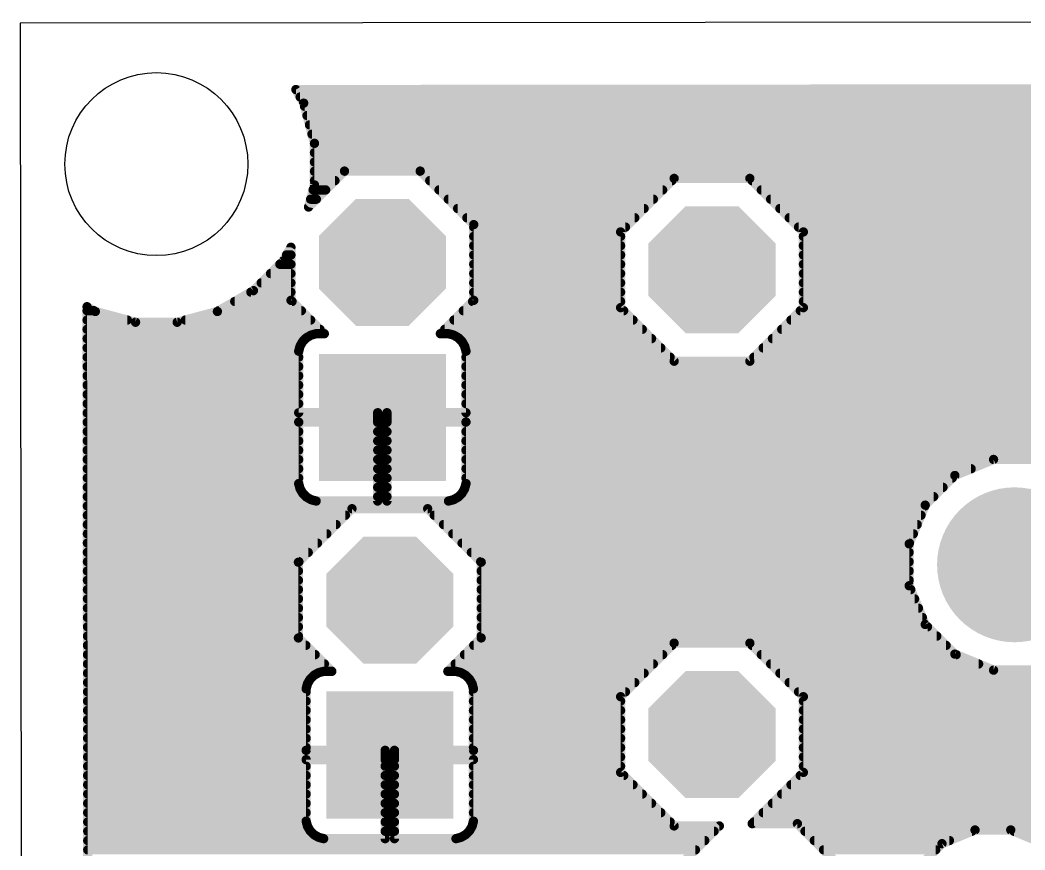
# Model space of a CAD drawing. Extents: x 1.5 to 61.1, y 27.7 to 80.1.
# Drawn here: x 1.48 to 17.95, y 66.45 to 80.05 of the extents above; entities that cross this region are included whole.
import ezdxf

# ---------------------------------------------------------------- set-up
doc = ezdxf.new("R2010")
doc.units = 0
for name, color, linetype in [('1', 12, 'CONTINUOUS'), ('17', 110, 'CONTINUOUS'), ('20', 31, 'CONTINUOUS')]:
    doc.layers.add(name, color=color, linetype=linetype)

# ---------------------------------------------------------------- blocks, each defined once
blk = doc.blocks.new('ROUNDP')
at = {"const_width": 0.5}
blk.add_lwpolyline([(0, -0.25, 1), (0, 0.25, 1), (0, -0.25)], format="xyb", dxfattribs=at)
blk = doc.blocks.new('OCTAGONP')
at = {"const_width": 0.5}
blk.add_lwpolyline([(-0.25, -0.1036), (-0.25, 0.1036), (-0.1036, 0.25), (0.1036, 0.25), (0.25, 0.1036), (0.25, -0.1036), (0.1036, -0.25), (-0.1036, -0.25), (-0.25, -0.1036), (-0.25, 0.1036)], dxfattribs=at)
blk = doc.blocks.new('SQUAREP')
blk.add_solid([(-0.5, -0.5), (0.5, -0.5), (-0.5, 0.5), (0.5, 0.5)])

msp = doc.modelspace()

# ---------------------------------------------------------------- linework, layer by layer
at = {"layer": '1', "const_width": 0.0762}
for points in [[(5.997, 78.9498, 1), (5.9971, 78.8736)], [(6.0301, 78.9307, 1), (5.9641, 78.8926)], [(6.0669, 78.8289, 1), (6.0669, 78.7527)], [(6.162, 78.6996, 1), (6.0884, 78.6799)], [(6.0922, 78.6707, 1), (6.1582, 78.7088)], [(6.139, 78.6765, 1), (6.139, 78.6003)], [(6.1798, 78.5241, 1), (6.1798, 78.4479)], [(6.2206, 78.3717, 1), (6.2206, 78.2955)], [(6.2615, 78.2193, 1), (6.2615, 78.1431)], [(6.34, 78.0305, 1), (6.2638, 78.0305)], [(6.3019, 78.0669, 1), (6.3019, 77.9907)], [(6.3019, 77.9145, 1), (6.3019, 77.8383)], [(6.2651, 78.0206, 1), (6.3387, 78.0403)], [(6.3019, 77.7621, 1), (6.3019, 77.6859)], [(6.3019, 77.6097, 1), (6.3019, 77.5335)], [(6.7943, 77.6138, 1), (6.7943, 77.5376)], [(6.8212, 77.5487, 1), (6.7673, 77.6026)], [(6.7902, 77.5335, 1), (6.7902, 77.6097)], [(8.0627, 77.6026, 1), (8.0088, 77.5487)], [(8.0398, 77.6097, 1), (8.0398, 77.5335)], [(8.0358, 77.5376, 1), (8.0358, 77.6138)], [(6.3019, 77.4573, 1), (6.3019, 77.3811)], [(6.6378, 77.3811, 1), (6.6378, 77.4573)], [(8.1922, 77.4573, 1), (8.1922, 77.3811)], [(12.1992, 77.4934, 1), (12.1992, 77.4172)], [(12.1631, 77.3811, 1), (12.1631, 77.4573)], [(12.2261, 77.4283, 1), (12.1722, 77.4822)], [(13.4676, 77.4822, 1), (13.4137, 77.4283)], [(13.4767, 77.4573, 1), (13.4767, 77.3811)], [(13.4406, 77.4172, 1), (13.4406, 77.4934)], [(6.2801, 77.3049, 1), (6.2801, 77.2287)], [(6.2638, 77.3479, 1), (6.34, 77.3479)], [(6.3387, 77.3381, 1), (6.2651, 77.3578)], [(6.4854, 77.2287, 1), (6.4854, 77.3049)], [(8.3446, 77.3049, 1), (8.3446, 77.2287)], [(12.0107, 77.2287, 1), (12.0107, 77.3049)], [(13.6291, 77.3049, 1), (13.6291, 77.2287)], [(6.2393, 77.1525, 1), (6.2393, 77.0763)], [(6.333, 77.0763, 1), (6.333, 77.1525)], [(8.497, 77.1525, 1), (8.497, 77.0763)], [(11.8583, 77.0763, 1), (11.8583, 77.1525)], [(13.7815, 77.1525, 1), (13.7815, 77.0763)], [(6.178, 77.0133, 1), (6.2319, 76.9594)], [(6.1682, 76.9962, 1), (6.2418, 76.9765)], [(8.6494, 77.0001, 1), (8.6494, 76.9239)], [(11.7059, 76.9239, 1), (11.7059, 77.0001)], [(13.9339, 77.0001, 1), (13.9339, 76.9239)], [(8.8018, 76.8477, 1), (8.8018, 76.7715)], [(8.9517, 76.6978, 1), (8.8755, 76.6978)], [(11.5535, 76.7715, 1), (11.5535, 76.8477)], [(14.0863, 76.8477, 1), (14.0863, 76.7715)], [(8.9136, 76.6953, 1), (8.9136, 76.6191)], [(8.8867, 76.6709, 1), (8.9406, 76.7247)], [(11.3594, 76.5774, 1), (11.2832, 76.5774)], [(11.2943, 76.6043, 1), (11.3482, 76.5505)], [(11.4011, 76.6191, 1), (11.4011, 76.6953)], [(14.2387, 76.6953, 1), (14.2387, 76.6191)], [(14.3566, 76.5774, 1), (14.2804, 76.5774)], [(14.2915, 76.5505, 1), (14.3454, 76.6043)], [(8.9136, 76.5429, 1), (8.9136, 76.4667)], [(11.3213, 76.4667, 1), (11.3213, 76.5429)], [(14.3185, 76.5429, 1), (14.3185, 76.4667)], [(5.9545, 76.327, 1), (5.8783, 76.327)], [(5.9494, 76.308, 1), (5.8834, 76.3461)], [(8.9136, 76.3905, 1), (8.9136, 76.3143)], [(11.3213, 76.3143, 1), (11.3213, 76.3905)], [(14.3185, 76.3905, 1), (14.3185, 76.3143)], [(5.734, 76.0857, 1), (5.734, 76.0095)], [(5.7509, 76.1166, 1), (5.8169, 76.0785)], [(5.8109, 76.0706, 1), (5.757, 76.1245)], [(5.8431, 76.2381, 1), (5.8431, 76.1619)], [(5.9164, 76.1619, 1), (5.9164, 76.2381)], [(5.9164, 76.0095, 1), (5.9164, 76.0857)], [(8.9136, 76.2381, 1), (8.9136, 76.1619)], [(8.9136, 76.0857, 1), (8.9136, 76.0095)], [(11.3213, 76.1619, 1), (11.3213, 76.2381)], [(11.3213, 76.0095, 1), (11.3213, 76.0857)], [(14.3185, 76.2381, 1), (14.3185, 76.1619)], [(14.3185, 76.0857, 1), (14.3185, 76.0095)], [(5.5816, 75.9333, 1), (5.5816, 75.8571)], [(5.9164, 75.8571, 1), (5.9164, 75.9333)], [(8.9136, 75.9333, 1), (8.9136, 75.8571)], [(11.3213, 75.8571, 1), (11.3213, 75.9333)], [(14.3185, 75.9333, 1), (14.3185, 75.8571)], [(5.4292, 75.7809, 1), (5.4292, 75.7047)], [(5.9164, 75.7047, 1), (5.9164, 75.7809)], [(8.9136, 75.7809, 1), (8.9136, 75.7047)], [(11.3213, 75.7047, 1), (11.3213, 75.7809)], [(14.3185, 75.7809, 1), (14.3185, 75.7047)], [(5.2588, 75.6285, 1), (5.2588, 75.5523)], [(5.2744, 75.6419, 1), (5.3283, 75.588)], [(5.3204, 75.5819, 1), (5.2823, 75.6479)], [(5.9164, 75.5523, 1), (5.9164, 75.6285)], [(8.9136, 75.6285, 1), (8.9136, 75.5523)], [(11.3213, 75.5523, 1), (11.3213, 75.6285)], [(14.3185, 75.6285, 1), (14.3185, 75.5523)], [(4.9949, 75.4761, 1), (4.9949, 75.3999)], [(5.9434, 75.4833, 1), (5.8895, 75.4294)], [(5.8783, 75.4563, 1), (5.9545, 75.4563)], [(5.9347, 75.3999, 1), (5.9347, 75.4761)], [(8.8953, 75.4761, 1), (8.8953, 75.3999)], [(8.8755, 75.4563, 1), (8.9517, 75.4563)], [(8.9406, 75.4294, 1), (8.8867, 75.4833)], [(11.3213, 75.3999, 1), (11.3213, 75.4761)], [(14.3185, 75.4761, 1), (14.3185, 75.3999)], [(2.6117, 75.3519, 1), (2.5355, 75.3518)], [(2.5927, 75.3849, 1), (2.5546, 75.3189)], [(2.5737, 75.3237, 1), (2.5737, 75.2475)], [(2.719, 75.3105, 1), (2.6993, 75.2369)], [(2.6884, 75.2475, 1), (2.6884, 75.3237)], [(2.6901, 75.2407, 1), (2.7282, 75.3067)], [(4.6912, 75.3067, 1), (4.7293, 75.2407)], [(4.7309, 75.3237, 1), (4.7309, 75.2475)], [(4.7201, 75.2369, 1), (4.7004, 75.3105)], [(6.0871, 75.2475, 1), (6.0871, 75.3237)], [(8.7429, 75.3237, 1), (8.7429, 75.2475)], [(11.3482, 75.3629, 1), (11.2943, 75.309)], [(11.2832, 75.3359, 1), (11.3594, 75.3359)], [(11.3716, 75.2475, 1), (11.3716, 75.3237)], [(14.2682, 75.3237, 1), (14.2682, 75.2475)], [(14.2804, 75.3359, 1), (14.3566, 75.3359)], [(14.3454, 75.309, 1), (14.2915, 75.3629)], [(2.5739, 75.1713, 1), (2.5739, 75.0951)], [(3.2333, 75.0951, 1), (3.2333, 75.1713)], [(3.3684, 75.1351, 1), (3.3684, 75.0589)], [(3.3585, 75.0602, 1), (3.3783, 75.1338)], [(4.0411, 75.1338, 1), (4.0608, 75.0602)], [(4.0509, 75.0589, 1), (4.0509, 75.1351)], [(4.186, 75.1713, 1), (4.186, 75.0951)], [(6.2395, 75.0951, 1), (6.2395, 75.1713)], [(8.5905, 75.1713, 1), (8.5905, 75.0951)], [(11.524, 75.0951, 1), (11.524, 75.1713)], [(14.1158, 75.1713, 1), (14.1158, 75.0951)], [(2.5741, 75.0189, 1), (2.5741, 74.9427)], [(6.2363, 74.923, 1), (6.256, 74.8494)], [(6.2652, 74.8532, 1), (6.2271, 74.9192)], [(6.3301, 74.9468, 1), (6.3301, 74.8706)], [(6.34, 74.8719, 1), (6.3203, 74.9455)], [(6.3919, 74.9427, 1), (6.3919, 75.0189)], [(6.4371, 74.8817, 1), (6.491, 74.9356)], [(6.4641, 74.8706, 1), (6.4641, 74.9468)], [(8.339, 74.9356, 1), (8.3929, 74.8817)], [(8.366, 74.9468, 1), (8.366, 74.8706)], [(8.4381, 75.0189, 1), (8.4381, 74.9427)], [(8.5098, 74.9455, 1), (8.49, 74.8719)], [(8.4999, 74.8706, 1), (8.4999, 74.9468)], [(8.6029, 74.9192, 1), (8.5648, 74.8532)], [(8.574, 74.8494, 1), (8.5937, 74.923)], [(11.6764, 74.9427, 1), (11.6764, 75.0189)], [(13.9634, 75.0189, 1), (13.9634, 74.9427)], [(2.5743, 74.8665, 1), (2.5743, 74.7903)], [(6.0825, 74.8082, 1), (6.1363, 74.7543)], [(6.1424, 74.7622, 1), (6.0764, 74.8003)], [(6.1518, 74.8757, 1), (6.1899, 74.8097)], [(6.1978, 74.8157, 1), (6.1439, 74.8696)], [(6.1566, 74.7903, 1), (6.1566, 74.8665)], [(8.6861, 74.8696, 1), (8.6322, 74.8157)], [(8.6735, 74.8665, 1), (8.6735, 74.7903)], [(8.6401, 74.8097, 1), (8.6782, 74.8757)], [(8.7536, 74.8003, 1), (8.6876, 74.7622)], [(8.6937, 74.7543, 1), (8.7476, 74.8082)], [(11.8288, 74.7903, 1), (11.8288, 74.8665)], [(13.811, 74.8665, 1), (13.811, 74.7903)], [(2.5745, 74.7141, 1), (2.5745, 74.6379)], [(6.0815, 74.6219, 1), (6.0053, 74.6219)], [(6.0066, 74.6318, 1), (6.0802, 74.6121)], [(6.0329, 74.725, 1), (6.0989, 74.6869)], [(6.1027, 74.6961, 1), (6.0291, 74.7158)], [(6.0579, 74.6379, 1), (6.0579, 74.7141)], [(8.8009, 74.7158, 1), (8.7273, 74.6961)], [(8.7311, 74.6869, 1), (8.7971, 74.725)], [(8.7721, 74.7141, 1), (8.7721, 74.6379)], [(8.8247, 74.6219, 1), (8.7485, 74.6219)], [(8.7498, 74.6121, 1), (8.8234, 74.6318)], [(11.9812, 74.6379, 1), (11.9812, 74.7141)], [(13.6586, 74.7141, 1), (13.6586, 74.6379)], [(2.5747, 74.5617, 1), (2.5747, 74.4855)], [(6.0434, 74.4855, 1), (6.0434, 74.5617)], [(8.7866, 74.5617, 1), (8.7866, 74.4855)], [(12.1336, 74.4855, 1), (12.1336, 74.5617)], [(12.1992, 74.4962, 1), (12.1992, 74.42)], [(12.1722, 74.4311, 1), (12.2261, 74.485)], [(13.4137, 74.485, 1), (13.4676, 74.4311)], [(13.4406, 74.42, 1), (13.4406, 74.4962)], [(13.5062, 74.5617, 1), (13.5062, 74.4855)], [(2.5749, 74.4093, 1), (2.5749, 74.3331)], [(6.0434, 74.3331, 1), (6.0434, 74.4093)], [(8.7866, 74.4093, 1), (8.7866, 74.3331)], [(2.5751, 74.2569, 1), (2.5751, 74.1807)], [(2.5753, 74.1045, 1), (2.5753, 74.0283)], [(6.0434, 74.1807, 1), (6.0434, 74.2569)], [(6.0434, 74.0283, 1), (6.0434, 74.1045)], [(8.7866, 74.2569, 1), (8.7866, 74.1807)], [(8.7866, 74.1045, 1), (8.7866, 74.0283)], [(2.5755, 73.9521, 1), (2.5755, 73.8759)], [(6.0434, 73.8759, 1), (6.0434, 73.9521)], [(8.7866, 73.9521, 1), (8.7866, 73.8759)], [(2.5757, 73.7997, 1), (2.5757, 73.7235)], [(6.0434, 73.7235, 1), (6.0434, 73.7997)], [(8.7866, 73.7997, 1), (8.7866, 73.7235)], [(2.5759, 73.6473, 1), (2.5759, 73.5711)], [(6.0434, 73.6514, 1), (6.0434, 73.5752)], [(6.0053, 73.6133, 1), (6.0815, 73.6133)], [(7.3769, 73.6133, 1), (7.3007, 73.6133)], [(7.3388, 73.5752, 1), (7.3388, 73.6514)], [(7.3388, 73.5711, 1), (7.3388, 73.6473)], [(7.5293, 73.6133, 1), (7.4531, 73.6133)], [(7.4912, 73.6514, 1), (7.4912, 73.5752)], [(7.4912, 73.6473, 1), (7.4912, 73.5711)], [(8.7485, 73.6133, 1), (8.8247, 73.6133)], [(8.7866, 73.5752, 1), (8.7866, 73.6514)], [(2.5761, 73.4949, 1), (2.5761, 73.4187)], [(6.0434, 73.499, 1), (6.0434, 73.4228)], [(6.0815, 73.4609, 1), (6.0053, 73.4609)], [(6.0434, 73.4187, 1), (6.0434, 73.4949)], [(7.3769, 73.4608, 1), (7.3007, 73.4608)], [(7.3388, 73.4989, 1), (7.3388, 73.4227)], [(7.3388, 73.4949, 1), (7.3388, 73.4187)], [(7.3007, 73.4609, 1), (7.3769, 73.4609)], [(7.3388, 73.4228, 1), (7.3388, 73.499)], [(7.4912, 73.499, 1), (7.4912, 73.4228)], [(7.5293, 73.4608, 1), (7.4531, 73.4608)], [(7.4531, 73.4609, 1), (7.5293, 73.4609)], [(7.4912, 73.4227, 1), (7.4912, 73.4989)], [(7.4912, 73.4187, 1), (7.4912, 73.4949)], [(8.8247, 73.4609, 1), (8.7485, 73.4609)], [(8.7866, 73.4949, 1), (8.7866, 73.4187)], [(8.7866, 73.4228, 1), (8.7866, 73.499)], [(2.5763, 73.3425, 1), (2.5763, 73.2663)], [(6.0434, 73.2663, 1), (6.0434, 73.3425)], [(7.3388, 73.3425, 1), (7.3388, 73.2663)], [(7.4912, 73.2663, 1), (7.4912, 73.3425)], [(8.7866, 73.3425, 1), (8.7866, 73.2663)], [(2.5765, 73.1901, 1), (2.5765, 73.1139)], [(6.0434, 73.1139, 1), (6.0434, 73.1901)], [(7.3388, 73.1901, 1), (7.3388, 73.1139)], [(7.4912, 73.1139, 1), (7.4912, 73.1901)], [(8.7866, 73.1901, 1), (8.7866, 73.1139)], [(2.5767, 73.0377, 1), (2.5767, 72.9615)], [(6.0434, 72.9615, 1), (6.0434, 73.0377)], [(7.3388, 73.0377, 1), (7.3388, 72.9615)], [(7.4912, 72.9615, 1), (7.4912, 73.0377)], [(8.7866, 73.0377, 1), (8.7866, 72.9615)], [(2.5769, 72.8853, 1), (2.5769, 72.8091)], [(6.0434, 72.8091, 1), (6.0434, 72.8853)], [(7.3388, 72.8853, 1), (7.3388, 72.8091)], [(7.4912, 72.8091, 1), (7.4912, 72.8853)], [(8.7866, 72.8853, 1), (8.7866, 72.8091)], [(17.4364, 72.8853, 1), (17.4364, 72.8091)], [(17.451, 72.812, 1), (17.4219, 72.8824)], [(2.5771, 72.7329, 1), (2.5771, 72.6567)], [(6.0434, 72.6567, 1), (6.0434, 72.7329)], [(7.3388, 72.7329, 1), (7.3388, 72.6567)], [(7.4912, 72.6567, 1), (7.4912, 72.7329)], [(8.7866, 72.7329, 1), (8.7866, 72.6567)], [(16.787, 72.6194, 1), (16.8162, 72.549)], [(16.8286, 72.5573, 1), (16.7747, 72.6112)], [(17.0685, 72.6567, 1), (17.0685, 72.7329)], [(2.5773, 72.5805, 1), (2.5773, 72.5043)], [(6.0802, 72.462, 1), (6.0066, 72.4423)], [(6.0053, 72.4522, 1), (6.0815, 72.4522)], [(6.0434, 72.5043, 1), (6.0434, 72.5805)], [(7.3388, 72.5805, 1), (7.3388, 72.5043)], [(7.4912, 72.5043, 1), (7.4912, 72.5805)], [(8.7866, 72.5805, 1), (8.7866, 72.5043)], [(8.7485, 72.4522, 1), (8.8247, 72.4522)], [(8.8234, 72.4423, 1), (8.7498, 72.462)], [(16.7598, 72.5043, 1), (16.7598, 72.5805)], [(2.5775, 72.4281, 1), (2.5775, 72.3519)], [(6.0989, 72.3873, 1), (6.0329, 72.3492)], [(6.0291, 72.3583, 1), (6.1027, 72.3781)], [(6.0601, 72.3519, 1), (6.0601, 72.4281)], [(6.1363, 72.3199, 1), (6.0825, 72.266)], [(6.0764, 72.2739, 1), (6.1424, 72.312)], [(7.3388, 72.4281, 1), (7.3388, 72.3519)], [(7.4912, 72.3519, 1), (7.4912, 72.4281)], [(8.6876, 72.312, 1), (8.7536, 72.2739)], [(8.7476, 72.266, 1), (8.6937, 72.3199)], [(8.7273, 72.3781, 1), (8.8009, 72.3583)], [(8.7971, 72.3492, 1), (8.7311, 72.3873)], [(8.77, 72.4281, 1), (8.77, 72.3519)], [(16.6074, 72.3519, 1), (16.6074, 72.4281)], [(2.5776, 72.2757, 1), (2.5776, 72.1995)], [(2.5778, 72.1233, 1), (2.5778, 72.0471)], [(6.1899, 72.2644, 1), (6.1518, 72.1984)], [(6.1439, 72.2045, 1), (6.1978, 72.2584)], [(6.1647, 72.1995, 1), (6.1647, 72.2757)], [(6.256, 72.2248, 1), (6.2363, 72.1512)], [(6.2271, 72.155, 1), (6.2652, 72.221)], [(6.3301, 72.2036, 1), (6.3301, 72.1274)], [(6.3203, 72.1287, 1), (6.34, 72.2023)], [(7.3388, 72.2757, 1), (7.3388, 72.1995)], [(7.3007, 72.1655, 1), (7.3769, 72.1655)], [(7.3388, 72.1274, 1), (7.3388, 72.2036)], [(7.4912, 72.2036, 1), (7.4912, 72.1274)], [(7.4531, 72.1655, 1), (7.5293, 72.1655)], [(7.4912, 72.1995, 1), (7.4912, 72.2757)], [(8.49, 72.2023, 1), (8.5098, 72.1287)], [(8.4999, 72.1274, 1), (8.4999, 72.2036)], [(8.5648, 72.221, 1), (8.6029, 72.155)], [(8.5937, 72.1512, 1), (8.574, 72.2248)], [(8.6322, 72.2584, 1), (8.6861, 72.2045)], [(8.6653, 72.2757, 1), (8.6653, 72.1995)], [(8.6782, 72.1984, 1), (8.6401, 72.2644)], [(16.2888, 72.1253, 1), (16.3427, 72.0714)], [(16.3509, 72.0838, 1), (16.2806, 72.113)], [(16.3103, 72.0471, 1), (16.3103, 72.1233)], [(16.455, 72.1995, 1), (16.455, 72.2757)], [(2.578, 71.9709, 1), (2.578, 71.8947)], [(6.809, 71.8947, 1), (6.809, 71.9709)], [(6.9165, 72.0783, 1), (6.9165, 72.0021)], [(6.9434, 72.0133, 1), (6.8895, 72.0672)], [(8.1849, 72.0672, 1), (8.131, 72.0133)], [(8.1579, 72.0021, 1), (8.1579, 72.0783)], [(8.2654, 71.9709, 1), (8.2654, 71.8947)], [(16.2472, 71.8947, 1), (16.2472, 71.9709)], [(2.5782, 71.8185, 1), (2.5782, 71.7423)], [(6.6566, 71.7423, 1), (6.6566, 71.8185)], [(8.4178, 71.8185, 1), (8.4178, 71.7423)], [(16.184, 71.7423, 1), (16.184, 71.8185)], [(2.5784, 71.6661, 1), (2.5784, 71.5899)], [(6.5042, 71.5899, 1), (6.5042, 71.6661)], [(8.5702, 71.6661, 1), (8.5702, 71.5899)], [(16.1209, 71.5899, 1), (16.1209, 71.6661)], [(2.5786, 71.5137, 1), (2.5786, 71.4375)], [(6.3518, 71.4375, 1), (6.3518, 71.5137)], [(8.7226, 71.5137, 1), (8.7226, 71.4375)], [(16.0909, 71.4636, 1), (16.0147, 71.4636)], [(16.0176, 71.4781, 1), (16.088, 71.449)], [(16.0578, 71.4375, 1), (16.0578, 71.5137)], [(2.5788, 71.3613, 1), (2.5788, 71.2851)], [(6.1994, 71.2851, 1), (6.1994, 71.3613)], [(8.875, 71.3613, 1), (8.875, 71.2851)], [(16.0528, 71.2851, 1), (16.0528, 71.3613)], [(2.579, 71.2089, 1), (2.579, 71.1327)], [(6.0767, 71.1624, 1), (6.0005, 71.1624)], [(6.0117, 71.1893, 1), (6.0655, 71.1354)], [(6.047, 71.1327, 1), (6.047, 71.2089)], [(9.0274, 71.2089, 1), (9.0274, 71.1327)], [(9.0739, 71.1624, 1), (8.9977, 71.1624)], [(9.0089, 71.1354, 1), (9.0627, 71.1893)], [(16.0528, 71.1327, 1), (16.0528, 71.2089)], [(2.5792, 71.0565, 1), (2.5792, 70.9803)], [(6.0386, 70.9803, 1), (6.0386, 71.0565)], [(9.0358, 71.0565, 1), (9.0358, 70.9803)], [(16.0528, 70.9803, 1), (16.0528, 71.0565)], [(2.5794, 70.9041, 1), (2.5794, 70.8279)], [(6.0386, 70.8279, 1), (6.0386, 70.9041)], [(9.0358, 70.9041, 1), (9.0358, 70.8279)], [(16.088, 70.791, 1), (16.0176, 70.7619)], [(16.0528, 70.8279, 1), (16.0528, 70.9041)], [(2.5796, 70.7517, 1), (2.5796, 70.6755)], [(6.0386, 70.6755, 1), (6.0386, 70.7517)], [(9.0358, 70.7517, 1), (9.0358, 70.6755)], [(16.0147, 70.7764, 1), (16.0909, 70.7764)], [(16.0788, 70.6755, 1), (16.0788, 70.7517)], [(2.5798, 70.5993, 1), (2.5798, 70.5231)], [(6.0386, 70.5231, 1), (6.0386, 70.5993)], [(9.0358, 70.5993, 1), (9.0358, 70.5231)], [(16.142, 70.5231, 1), (16.142, 70.5993)], [(2.58, 70.4469, 1), (2.58, 70.3707)], [(6.0386, 70.3707, 1), (6.0386, 70.4469)], [(9.0358, 70.4469, 1), (9.0358, 70.3707)], [(16.2051, 70.3707, 1), (16.2051, 70.4469)], [(2.5802, 70.2945, 1), (2.5802, 70.2183)], [(6.0386, 70.2183, 1), (6.0386, 70.2945)], [(9.0358, 70.2945, 1), (9.0358, 70.2183)], [(16.2682, 70.2183, 1), (16.2682, 70.2945)], [(16.3427, 70.1686, 1), (16.2888, 70.1147)], [(16.2806, 70.127, 1), (16.3509, 70.1562)], [(2.5804, 70.1421, 1), (2.5804, 70.0659)], [(2.5806, 69.9897, 1), (2.5806, 69.9135)], [(6.0386, 70.0659, 1), (6.0386, 70.1421)], [(6.0386, 69.9135, 1), (6.0386, 69.9897)], [(9.0358, 70.1421, 1), (9.0358, 70.0659)], [(9.0358, 69.9897, 1), (9.0358, 69.9135)], [(16.3534, 70.0659, 1), (16.3534, 70.1421)], [(16.5058, 69.9135, 1), (16.5058, 69.9897)], [(2.5808, 69.8373, 1), (2.5808, 69.7611)], [(6.0005, 69.9209, 1), (6.0767, 69.9209)], [(6.0655, 69.9478, 1), (6.0117, 69.894)], [(6.1603, 69.7611, 1), (6.1603, 69.8373)], [(8.9141, 69.8373, 1), (8.9141, 69.7611)], [(8.9977, 69.9209, 1), (9.0739, 69.9209)], [(9.0627, 69.894, 1), (9.0089, 69.9478)], [(12.1992, 69.8734, 1), (12.1992, 69.7972)], [(12.1631, 69.7611, 1), (12.1631, 69.8373)], [(12.2261, 69.8083, 1), (12.1722, 69.8622)], [(13.4676, 69.8622, 1), (13.4137, 69.8083)], [(13.4767, 69.8373, 1), (13.4767, 69.7611)], [(13.4406, 69.7972, 1), (13.4406, 69.8734)], [(16.6582, 69.7611, 1), (16.6582, 69.8373)], [(2.581, 69.6849, 1), (2.581, 69.6087)], [(6.3127, 69.6087, 1), (6.3127, 69.6849)], [(8.7617, 69.6849, 1), (8.7617, 69.6087)], [(12.0107, 69.6087, 1), (12.0107, 69.6849)], [(13.6291, 69.6849, 1), (13.6291, 69.6087)], [(16.8162, 69.6909, 1), (16.787, 69.6206)], [(16.7747, 69.6288, 1), (16.8286, 69.6827)], [(16.8232, 69.6087, 1), (16.8232, 69.6849)], [(2.5812, 69.5325, 1), (2.5812, 69.4563)], [(6.4651, 69.4563, 1), (6.4651, 69.5325)], [(8.6093, 69.5325, 1), (8.6093, 69.4563)], [(11.8583, 69.4563, 1), (11.8583, 69.5325)], [(13.7815, 69.5325, 1), (13.7815, 69.4563)], [(17.1912, 69.4563, 1), (17.1912, 69.5325)], [(2.5814, 69.3801, 1), (2.5814, 69.3039)], [(6.274, 69.3403, 1), (6.3121, 69.2743)], [(6.32, 69.2803, 1), (6.2661, 69.3342)], [(6.3585, 69.3875, 1), (6.3782, 69.3139)], [(6.3874, 69.3177, 1), (6.3493, 69.3837)], [(6.3532, 69.3039, 1), (6.3532, 69.3801)], [(6.4523, 69.4113, 1), (6.4523, 69.3351)], [(6.4622, 69.3364, 1), (6.4425, 69.41)], [(6.5593, 69.3463, 1), (6.6132, 69.4002)], [(6.5863, 69.3351, 1), (6.5863, 69.4113)], [(8.4881, 69.4113, 1), (8.4881, 69.3351)], [(8.4612, 69.4002, 1), (8.5151, 69.3463)], [(8.6319, 69.41, 1), (8.6122, 69.3364)], [(8.6221, 69.3351, 1), (8.6221, 69.4113)], [(8.7251, 69.3837, 1), (8.687, 69.3177)], [(8.7212, 69.3801, 1), (8.7212, 69.3039)], [(8.6962, 69.3139, 1), (8.7159, 69.3875)], [(8.8083, 69.3342, 1), (8.7544, 69.2803)], [(8.7623, 69.2743, 1), (8.8004, 69.3403)], [(11.7059, 69.3039, 1), (11.7059, 69.3801)], [(13.9339, 69.3801, 1), (13.9339, 69.3039)], [(17.4364, 69.4309, 1), (17.4364, 69.3547)], [(17.4219, 69.3576, 1), (17.451, 69.428)], [(2.5816, 69.2277, 1), (2.5816, 69.1515)], [(6.1551, 69.1895, 1), (6.2211, 69.1514)], [(6.2249, 69.1606, 1), (6.1513, 69.1804)], [(6.2046, 69.2727, 1), (6.2585, 69.2188)], [(6.2646, 69.2267, 1), (6.1986, 69.2648)], [(6.1991, 69.1515, 1), (6.1991, 69.2277)], [(8.8758, 69.2648, 1), (8.8098, 69.2267)], [(8.8159, 69.2188, 1), (8.8698, 69.2727)], [(8.8753, 69.2277, 1), (8.8753, 69.1515)], [(8.9231, 69.1804, 1), (8.8495, 69.1606)], [(8.8533, 69.1514, 1), (8.9193, 69.1895)], [(11.5535, 69.1515, 1), (11.5535, 69.2277)], [(14.0863, 69.2277, 1), (14.0863, 69.1515)], [(2.5818, 69.0753, 1), (2.5818, 68.9991)], [(6.2037, 69.0865, 1), (6.1275, 69.0865)], [(6.1288, 69.0964, 1), (6.2024, 69.0767)], [(6.1656, 68.9991, 1), (6.1656, 69.0753)], [(8.9469, 69.0865, 1), (8.8707, 69.0865)], [(8.9088, 69.0753, 1), (8.9088, 68.9991)], [(8.872, 69.0767, 1), (8.9456, 69.0964)], [(11.3594, 68.9574, 1), (11.2832, 68.9574)], [(11.4011, 68.9991, 1), (11.4011, 69.0753)], [(14.2387, 69.0753, 1), (14.2387, 68.9991)], [(14.3566, 68.9574, 1), (14.2804, 68.9574)], [(2.5819, 68.9229, 1), (2.5819, 68.8467)], [(6.1656, 68.8467, 1), (6.1656, 68.9229)], [(8.9088, 68.9229, 1), (8.9088, 68.8467)], [(11.2943, 68.9843, 1), (11.3482, 68.9305)], [(11.3213, 68.8467, 1), (11.3213, 68.9229)], [(14.3185, 68.9229, 1), (14.3185, 68.8467)], [(14.2915, 68.9305, 1), (14.3454, 68.9843)], [(2.5821, 68.7705, 1), (2.5821, 68.6943)], [(6.1656, 68.6943, 1), (6.1656, 68.7705)], [(8.9088, 68.7705, 1), (8.9088, 68.6943)], [(11.3213, 68.6943, 1), (11.3213, 68.7705)], [(14.3185, 68.7705, 1), (14.3185, 68.6943)], [(2.5823, 68.6181, 1), (2.5823, 68.5419)], [(6.1656, 68.5419, 1), (6.1656, 68.6181)], [(8.9088, 68.6181, 1), (8.9088, 68.5419)], [(11.3213, 68.5419, 1), (11.3213, 68.6181)], [(14.3185, 68.6181, 1), (14.3185, 68.5419)], [(2.5825, 68.4657, 1), (2.5825, 68.3895)], [(6.1656, 68.3895, 1), (6.1656, 68.4657)], [(8.9088, 68.4657, 1), (8.9088, 68.3895)], [(11.3213, 68.3895, 1), (11.3213, 68.4657)], [(14.3185, 68.4657, 1), (14.3185, 68.3895)], [(2.5827, 68.3133, 1), (2.5827, 68.2371)], [(6.1656, 68.2371, 1), (6.1656, 68.3133)], [(8.9088, 68.3133, 1), (8.9088, 68.2371)], [(11.3213, 68.2371, 1), (11.3213, 68.3133)], [(14.3185, 68.3133, 1), (14.3185, 68.2371)], [(2.5829, 68.1609, 1), (2.5829, 68.0847)], [(2.5831, 68.0085, 1), (2.5831, 67.9323)], [(6.1656, 68.1159, 1), (6.1656, 68.0397)], [(6.1275, 68.0778, 1), (6.2037, 68.0778)], [(6.1656, 68.0847, 1), (6.1656, 68.1609)], [(7.4991, 68.0778, 1), (7.4229, 68.0778)], [(7.461, 68.0397, 1), (7.461, 68.1159)], [(7.461, 67.9323, 1), (7.461, 68.0085)], [(7.6515, 68.0778, 1), (7.5753, 68.0778)], [(7.6134, 68.1159, 1), (7.6134, 68.0397)], [(7.6134, 68.0085, 1), (7.6134, 67.9323)], [(8.9088, 68.1609, 1), (8.9088, 68.0847)], [(8.8707, 68.0778, 1), (8.9469, 68.0778)], [(8.9088, 68.0397, 1), (8.9088, 68.1159)], [(11.3213, 68.0847, 1), (11.3213, 68.1609)], [(11.3213, 67.9323, 1), (11.3213, 68.0085)], [(14.3185, 68.1609, 1), (14.3185, 68.0847)], [(14.3185, 68.0085, 1), (14.3185, 67.9323)], [(2.5833, 67.8561, 1), (2.5833, 67.7799)], [(6.1656, 67.9635, 1), (6.1656, 67.8873)], [(6.2037, 67.9254, 1), (6.1275, 67.9254)], [(6.1656, 67.7799, 1), (6.1656, 67.8561)], [(7.4991, 67.9254, 1), (7.4229, 67.9254)], [(7.461, 67.9635, 1), (7.461, 67.8873)], [(7.4229, 67.9254, 1), (7.4991, 67.9254)], [(7.461, 67.8561, 1), (7.461, 67.7799)], [(7.461, 67.8873, 1), (7.461, 67.9635)], [(7.6134, 67.9635, 1), (7.6134, 67.8873)], [(7.6515, 67.9254, 1), (7.5753, 67.9254)], [(7.5753, 67.9254, 1), (7.6515, 67.9254)], [(7.6134, 67.8873, 1), (7.6134, 67.9635)], [(7.6134, 67.7799, 1), (7.6134, 67.8561)], [(8.9469, 67.9254, 1), (8.8707, 67.9254)], [(8.9088, 67.8561, 1), (8.9088, 67.7799)], [(8.9088, 67.8873, 1), (8.9088, 67.9635)], [(11.3213, 67.7799, 1), (11.3213, 67.8561)], [(14.3185, 67.8561, 1), (14.3185, 67.7799)], [(2.5835, 67.7037, 1), (2.5835, 67.6275)], [(6.1656, 67.6275, 1), (6.1656, 67.7037)], [(7.461, 67.7037, 1), (7.461, 67.6275)], [(7.6134, 67.6275, 1), (7.6134, 67.7037)], [(8.9088, 67.7037, 1), (8.9088, 67.6275)], [(11.3482, 67.7429, 1), (11.2943, 67.689)], [(11.2832, 67.7159, 1), (11.3594, 67.7159)], [(11.3716, 67.6275, 1), (11.3716, 67.7037)], [(14.2682, 67.7037, 1), (14.2682, 67.6275)], [(14.2804, 67.7159, 1), (14.3566, 67.7159)], [(14.3454, 67.689, 1), (14.2915, 67.7429)], [(2.5837, 67.5513, 1), (2.5837, 67.4751)], [(6.1656, 67.4751, 1), (6.1656, 67.5513)], [(7.461, 67.5513, 1), (7.461, 67.4751)], [(7.6134, 67.4751, 1), (7.6134, 67.5513)], [(8.9088, 67.5513, 1), (8.9088, 67.4751)], [(11.524, 67.4751, 1), (11.524, 67.5513)], [(14.1158, 67.5513, 1), (14.1158, 67.4751)], [(2.5839, 67.3989, 1), (2.5839, 67.3227)], [(6.1656, 67.3227, 1), (6.1656, 67.3989)], [(7.461, 67.3989, 1), (7.461, 67.3227)], [(7.6134, 67.3227, 1), (7.6134, 67.3989)], [(8.9088, 67.3989, 1), (8.9088, 67.3227)], [(11.6764, 67.3227, 1), (11.6764, 67.3989)], [(13.9634, 67.3989, 1), (13.9634, 67.3227)], [(2.5841, 67.2465, 1), (2.5841, 67.1703)], [(6.1656, 67.1703, 1), (6.1656, 67.2465)], [(7.461, 67.2465, 1), (7.461, 67.1703)], [(7.6134, 67.1703, 1), (7.6134, 67.2465)], [(8.9088, 67.2465, 1), (8.9088, 67.1703)], [(11.8288, 67.1703, 1), (11.8288, 67.2465)], [(13.811, 67.2465, 1), (13.811, 67.1703)], [(2.5843, 67.0941, 1), (2.5843, 67.0179)], [(6.1656, 67.0179, 1), (6.1656, 67.0941)], [(7.461, 67.0941, 1), (7.461, 67.0179)], [(7.6134, 67.0179, 1), (7.6134, 67.0941)], [(8.9088, 67.0941, 1), (8.9088, 67.0179)], [(11.9812, 67.0179, 1), (11.9812, 67.0941)], [(13.6586, 67.0941, 1), (13.6586, 67.0179)], [(2.5845, 66.9417, 1), (2.5845, 66.8655)], [(6.2024, 66.9266, 1), (6.1288, 66.9069)], [(6.1275, 66.9168, 1), (6.2037, 66.9168)], [(6.2211, 66.8518, 1), (6.1551, 66.8137)], [(6.1691, 66.8655, 1), (6.1691, 66.9417)], [(7.461, 66.9417, 1), (7.461, 66.8655)], [(7.6134, 66.8655, 1), (7.6134, 66.9417)], [(8.9193, 66.8137, 1), (8.8533, 66.8518)], [(8.9053, 66.9417, 1), (8.9053, 66.8655)], [(8.8707, 66.9168, 1), (8.9469, 66.9168)], [(8.9456, 66.9069, 1), (8.872, 66.9266)], [(12.1336, 66.8655, 1), (12.1336, 66.9417)], [(12.1992, 66.8762, 1), (12.1992, 66.8)], [(12.1722, 66.8111, 1), (12.2261, 66.865)], [(12.9678, 66.8111, 1), (12.9139, 66.865)], [(12.9408, 66.8, 1), (12.9408, 66.8762)], [(13.4515, 66.9029, 1), (13.5054, 66.849)], [(13.4785, 66.914, 1), (13.4785, 66.8378)], [(13.5062, 66.9417, 1), (13.5062, 66.8655)], [(14.2471, 66.9029, 1), (14.1932, 66.849)], [(14.2202, 66.8378, 1), (14.2202, 66.914)], [(2.5847, 66.7893, 1), (2.5847, 66.7131)], [(6.1513, 66.8229, 1), (6.2249, 66.8426)], [(6.2585, 66.7844, 1), (6.2046, 66.7305)], [(6.1986, 66.7384, 1), (6.2646, 66.7765)], [(6.2379, 66.7131, 1), (6.2379, 66.7893)], [(6.3121, 66.729, 1), (6.274, 66.663)], [(6.2661, 66.6691, 1), (6.32, 66.723)], [(6.3782, 66.6893, 1), (6.3585, 66.6157)], [(6.3493, 66.6195, 1), (6.3874, 66.6855)], [(7.461, 66.7893, 1), (7.461, 66.7131)], [(7.6134, 66.7131, 1), (7.6134, 66.7893)], [(8.687, 66.6855, 1), (8.7251, 66.6195)], [(8.7159, 66.6157, 1), (8.6962, 66.6893)], [(8.7544, 66.723, 1), (8.8083, 66.6691)], [(8.8004, 66.663, 1), (8.7623, 66.729)], [(8.8365, 66.7893, 1), (8.8365, 66.7131)], [(8.8098, 66.7765, 1), (8.8758, 66.7384)], [(8.8698, 66.7305, 1), (8.8159, 66.7844)], [(8.8495, 66.8426, 1), (8.9231, 66.8229)], [(12.854, 66.7131, 1), (12.854, 66.7893)], [(14.3449, 66.7893, 1), (14.3449, 66.7131)], [(17.0809, 66.7131, 1), (17.0809, 66.7893)], [(17.1324, 66.8106, 1), (17.1324, 66.7344)], [(17.147, 66.7373, 1), (17.1178, 66.8077)], [(17.733, 66.8077, 1), (17.7039, 66.7373)], [(17.7185, 66.7344, 1), (17.7185, 66.8106)], [(17.77, 66.7893, 1), (17.77, 66.7131)], [(2.5849, 66.6369, 1), (2.5849, 66.5607)], [(6.4523, 66.6681, 1), (6.4523, 66.5919)], [(6.4425, 66.5932, 1), (6.4622, 66.6668)], [(7.4229, 66.63, 1), (7.4991, 66.63)], [(7.461, 66.5919, 1), (7.461, 66.6681)], [(7.6134, 66.6681, 1), (7.6134, 66.5919)], [(7.5753, 66.63, 1), (7.6515, 66.63)], [(8.6122, 66.6668, 1), (8.6319, 66.5932)], [(8.6221, 66.5919, 1), (8.6221, 66.6681)], [(12.7016, 66.5607, 1), (12.7016, 66.6369)], [(14.4973, 66.6369, 1), (14.4973, 66.5607)], [(16.5763, 66.5835, 1), (16.6055, 66.5131)], [(16.6179, 66.5213, 1), (16.564, 66.5752)], [(16.7129, 66.5607, 1), (16.7129, 66.6369)], [(2.5851, 66.4845, 1), (2.5851, 66.4083)], [(12.5492, 66.4083, 1), (12.5492, 66.4845)], [(14.6497, 66.4845, 1), (14.6497, 66.4083)], [(16.4891, 66.4083, 1), (16.4891, 66.4845)]]:
    msp.add_lwpolyline(points, format="xyb", dxfattribs=at)
at = {"layer": '1', "const_width": 0.1524}
for points in [[(5.9971, 78.9117), (56.2018, 78.9547)], [(6.1252, 78.6898), (5.9971, 78.9117)], [(6.0669, 78.7908), (56.1071, 78.7908)], [(6.3019, 78.0305), (6.1252, 78.6898)], [(6.139, 78.6384), (56.0191, 78.6384)], [(6.1798, 78.486), (55.951, 78.486)], [(6.2206, 78.3336), (55.9101, 78.3336)], [(6.2615, 78.1812), (55.8693, 78.1812)], [(6.3019, 77.3479), (6.3019, 78.0305)], [(6.3019, 78.0288), (55.8285, 78.0288)], [(6.3019, 77.8764), (55.7915, 77.8764)], [(6.3019, 77.724), (55.7915, 77.724)], [(6.7943, 77.5757), (6.205, 76.9864)], [(6.3019, 77.5716), (6.7902, 77.5716)], [(8.0358, 77.5757), (6.7943, 77.5757)], [(8.9136, 76.6978), (8.0358, 77.5757)], [(8.0398, 77.5716), (55.7915, 77.5716)], [(6.3019, 77.4192), (6.6378, 77.4192)], [(8.1922, 77.4192), (12.1631, 77.4192)], [(12.1992, 77.4553), (11.3213, 76.5774)], [(13.4406, 77.4553), (12.1992, 77.4553)], [(14.3185, 76.5774), (13.4406, 77.4553)], [(13.4767, 77.4192), (55.7915, 77.4192)], [(6.205, 76.9864), (6.3019, 77.3479)], [(6.2801, 77.2668), (6.4854, 77.2668)], [(8.3446, 77.2668), (12.0107, 77.2668)], [(13.6291, 77.2668), (55.7915, 77.2668)], [(6.2393, 77.1144), (6.333, 77.1144)], [(8.497, 77.1144), (11.8583, 77.1144)], [(13.7815, 77.1144), (55.8166, 77.1144)], [(8.6494, 76.962), (11.7059, 76.962)], [(13.9339, 76.962), (55.8575, 76.962)], [(8.8018, 76.8096), (11.5535, 76.8096)], [(8.9136, 75.4563), (8.9136, 76.6978)], [(14.0863, 76.8096), (55.8983, 76.8096)], [(8.9136, 76.6572), (11.4011, 76.6572)], [(11.3213, 76.5774), (11.3213, 75.3359)], [(14.2387, 76.6572), (55.9391, 76.6572)], [(14.3185, 75.3359), (14.3185, 76.5774)], [(8.9136, 76.5048), (11.3213, 76.5048)], [(14.3185, 76.5048), (44.3951, 76.5048)], [(5.7839, 76.0976), (5.9164, 76.327)], [(5.9164, 76.327), (5.9164, 75.4563)], [(8.9136, 76.3524), (11.3213, 76.3524)], [(14.3185, 76.3524), (44.1057, 76.3524)], [(5.3013, 75.6149), (5.7839, 76.0976)], [(5.734, 76.0476), (5.9164, 76.0476)], [(5.8431, 76.2), (5.9164, 76.2)], [(8.9136, 76.2), (11.3213, 76.2)], [(8.9136, 76.0476), (11.3213, 76.0476)], [(14.3185, 76.2), (43.9533, 76.2)], [(14.3185, 76.0476), (43.8009, 76.0476)], [(5.5816, 75.8952), (5.9164, 75.8952)], [(8.9136, 75.8952), (11.3213, 75.8952)], [(14.3185, 75.8952), (43.6485, 75.8952)], [(5.4292, 75.7428), (5.9164, 75.7428)], [(8.9136, 75.7428), (11.3213, 75.7428)], [(14.3185, 75.7428), (43.4961, 75.7428)], [(4.7102, 75.2737), (5.3013, 75.6149)], [(5.2588, 75.5904), (5.9164, 75.5904)], [(8.9136, 75.5904), (11.3213, 75.5904)], [(14.3185, 75.5904), (43.3437, 75.5904)], [(4.9949, 75.438), (5.9347, 75.438)], [(5.9164, 75.4563), (6.4641, 74.9087)], [(8.366, 74.9087), (8.9136, 75.4563)], [(8.8953, 75.438), (11.3213, 75.438)], [(14.3185, 75.438), (43.1913, 75.438)], [(2.6287, 32.4595), (2.5736, 75.3519)], [(2.5736, 75.3519), (2.7091, 75.2737)], [(2.5737, 75.2856), (2.6884, 75.2856)], [(2.7091, 75.2737), (3.3684, 75.097)], [(4.0509, 75.097), (4.7102, 75.2737)], [(4.7309, 75.2856), (6.0871, 75.2856)], [(8.7429, 75.2856), (11.3716, 75.2856)], [(11.3213, 75.3359), (12.1992, 74.4581)], [(13.4406, 74.4581), (14.3185, 75.3359)], [(14.2682, 75.2856), (43.0389, 75.2856)], [(2.5739, 75.1332), (3.2333, 75.1332)], [(3.3684, 75.097), (4.0509, 75.097)], [(4.186, 75.1332), (6.2395, 75.1332)], [(8.5905, 75.1332), (11.524, 75.1332)], [(14.1158, 75.1332), (42.8865, 75.1332)], [(2.5741, 74.9808), (6.3919, 74.9808)], [(6.2462, 74.8862), (6.1709, 74.8427)], [(6.3301, 74.9087), (6.2462, 74.8862)], [(6.4641, 74.9087), (6.3301, 74.9087)], [(8.4999, 74.9087), (8.366, 74.9087)], [(8.4381, 74.9808), (11.6764, 74.9808)], [(8.5839, 74.8862), (8.4999, 74.9087)], [(8.6592, 74.8427), (8.5839, 74.8862)], [(13.9634, 74.9808), (42.7341, 74.9808)], [(2.5743, 74.8284), (6.1566, 74.8284)], [(6.1094, 74.7812), (6.0659, 74.7059)], [(6.1709, 74.8427), (6.1094, 74.7812)], [(8.7206, 74.7812), (8.6592, 74.8427)], [(8.6735, 74.8284), (11.8288, 74.8284)], [(8.7641, 74.7059), (8.7206, 74.7812)], [(13.811, 74.8284), (42.5817, 74.8284)], [(2.5745, 74.676), (6.0579, 74.676)], [(6.0659, 74.7059), (6.0434, 74.6219)], [(6.0434, 74.6219), (6.0434, 73.6133)], [(8.7866, 74.6219), (8.7641, 74.7059)], [(8.7721, 74.676), (11.9812, 74.676)], [(8.7866, 73.6133), (8.7866, 74.6219)], [(13.6586, 74.676), (42.4293, 74.676)], [(2.5747, 74.5236), (6.0434, 74.5236)], [(8.7866, 74.5236), (12.1336, 74.5236)], [(12.1992, 74.4581), (13.4406, 74.4581)], [(13.5062, 74.5236), (42.3197, 74.5236)], [(2.5749, 74.3712), (6.0434, 74.3712)], [(8.7866, 74.3712), (42.2566, 74.3712)], [(2.5751, 74.2188), (6.0434, 74.2188)], [(2.5753, 74.0664), (6.0434, 74.0664)], [(8.7866, 74.2188), (42.2417, 74.2188)], [(8.7866, 74.0664), (29.9746, 74.0664)], [(2.5755, 73.914), (6.0434, 73.914)], [(8.7866, 73.914), (29.6067, 73.914)], [(2.5757, 73.7616), (6.0434, 73.7616)], [(8.7866, 73.7616), (29.3878, 73.7616)], [(2.5759, 73.6092), (7.3388, 73.6092)], [(6.0434, 73.6133), (7.3388, 73.6133)], [(7.3388, 73.6133), (7.3388, 73.4609)], [(7.4912, 73.4609), (7.4912, 73.6133)], [(7.4912, 73.6133), (8.7866, 73.6133)], [(7.4912, 73.6092), (29.2354, 73.6092)], [(2.5761, 73.4568), (6.0434, 73.4568)], [(7.3388, 73.4609), (6.0434, 73.4609)], [(6.0434, 73.4609), (6.0434, 72.4522)], [(7.3388, 72.1655), (7.3388, 73.4608)], [(7.3388, 73.4608), (7.4912, 73.4608)], [(7.3388, 73.4568), (7.4912, 73.4568)], [(8.7866, 73.4609), (7.4912, 73.4609)], [(7.4912, 73.4608), (7.4912, 72.1655)], [(8.7866, 72.4522), (8.7866, 73.4609)], [(8.7866, 73.4568), (29.083, 73.4568)], [(2.5763, 73.3044), (6.0434, 73.3044)], [(7.3388, 73.3044), (7.4912, 73.3044)], [(8.7866, 73.3044), (28.973, 73.3044)], [(2.5765, 73.152), (6.0434, 73.152)], [(7.3388, 73.152), (7.4912, 73.152)], [(8.7866, 73.152), (28.9099, 73.152)], [(2.5767, 72.9996), (6.0434, 72.9996)], [(7.3388, 72.9996), (7.4912, 72.9996)], [(8.7866, 72.9996), (28.8468, 72.9996)], [(2.5769, 72.8472), (6.0434, 72.8472)], [(7.3388, 72.8472), (7.4912, 72.8472)], [(8.7866, 72.8472), (28.7836, 72.8472)], [(17.4364, 72.8472), (16.8016, 72.5842)], [(18.1236, 72.8472), (17.4364, 72.8472)], [(2.5771, 72.6948), (6.0434, 72.6948)], [(7.3388, 72.6948), (7.4912, 72.6948)], [(8.7866, 72.6948), (17.0685, 72.6948)], [(16.8016, 72.5842), (16.3158, 72.0984)], [(2.5773, 72.5424), (6.0434, 72.5424)], [(6.0434, 72.4522), (6.0659, 72.3682)], [(7.3388, 72.5424), (7.4912, 72.5424)], [(8.7641, 72.3682), (8.7866, 72.4522)], [(8.7866, 72.5424), (16.7598, 72.5424)], [(2.5775, 72.39), (6.0601, 72.39)], [(6.0659, 72.3682), (6.1094, 72.2929)], [(6.1094, 72.2929), (6.1709, 72.2314)], [(7.3388, 72.39), (7.4912, 72.39)], [(8.6592, 72.2314), (8.7206, 72.2929)], [(8.7206, 72.2929), (8.7641, 72.3682)], [(8.77, 72.39), (16.6074, 72.39)], [(2.5776, 72.2376), (6.1647, 72.2376)], [(2.5778, 72.0852), (16.3103, 72.0852)], [(6.1709, 72.2314), (6.2462, 72.188)], [(6.2462, 72.188), (6.3301, 72.1655)], [(6.3301, 72.1655), (7.3388, 72.1655)], [(7.3388, 72.2376), (7.4912, 72.2376)], [(7.4912, 72.1655), (8.4999, 72.1655)], [(8.4999, 72.1655), (8.5839, 72.188)], [(8.5839, 72.188), (8.6592, 72.2314)], [(8.6653, 72.2376), (16.455, 72.2376)], [(16.3158, 72.0984), (16.0528, 71.4636)], [(2.578, 71.9328), (6.809, 71.9328)], [(6.9165, 72.0402), (6.0386, 71.1624)], [(8.1579, 72.0402), (6.9165, 72.0402)], [(9.0358, 71.1624), (8.1579, 72.0402)], [(8.2654, 71.9328), (16.2472, 71.9328)], [(2.5782, 71.7804), (6.6566, 71.7804)], [(8.4178, 71.7804), (16.184, 71.7804)], [(2.5784, 71.628), (6.5042, 71.628)], [(8.5702, 71.628), (16.1209, 71.628)], [(2.5786, 71.4756), (6.3518, 71.4756)], [(8.7226, 71.4756), (16.0578, 71.4756)], [(16.0528, 71.4636), (16.0528, 70.7764)], [(2.5788, 71.3232), (6.1994, 71.3232)], [(8.875, 71.3232), (16.0528, 71.3232)], [(2.579, 71.1708), (6.047, 71.1708)], [(6.0386, 71.1624), (6.0386, 69.9209)], [(9.0274, 71.1708), (16.0528, 71.1708)], [(9.0358, 69.9209), (9.0358, 71.1624)], [(2.5792, 71.0184), (6.0386, 71.0184)], [(9.0358, 71.0184), (16.0528, 71.0184)], [(2.5794, 70.866), (6.0386, 70.866)], [(9.0358, 70.866), (16.0528, 70.866)], [(16.0528, 70.7764), (16.3158, 70.1416)], [(2.5796, 70.7136), (6.0386, 70.7136)], [(9.0358, 70.7136), (16.0788, 70.7136)], [(2.5798, 70.5612), (6.0386, 70.5612)], [(9.0358, 70.5612), (16.142, 70.5612)], [(2.58, 70.4088), (6.0386, 70.4088)], [(9.0358, 70.4088), (16.2051, 70.4088)], [(2.5802, 70.2564), (6.0386, 70.2564)], [(9.0358, 70.2564), (16.2682, 70.2564)], [(16.3158, 70.1416), (16.8016, 69.6557)], [(2.5804, 70.104), (6.0386, 70.104)], [(2.5806, 69.9516), (6.0386, 69.9516)], [(9.0358, 70.104), (16.3534, 70.104)], [(9.0358, 69.9516), (16.5058, 69.9516)], [(2.5808, 69.7992), (6.1603, 69.7992)], [(6.0386, 69.9209), (6.5863, 69.3732)], [(8.4881, 69.3732), (9.0358, 69.9209)], [(8.9141, 69.7992), (12.1631, 69.7992)], [(12.1992, 69.8353), (11.3213, 68.9574)], [(13.4406, 69.8353), (12.1992, 69.8353)], [(14.3185, 68.9574), (13.4406, 69.8353)], [(13.4767, 69.7992), (16.6582, 69.7992)], [(2.581, 69.6468), (6.3127, 69.6468)], [(8.7617, 69.6468), (12.0107, 69.6468)], [(13.6291, 69.6468), (16.8232, 69.6468)], [(16.8016, 69.6557), (17.4364, 69.3928)], [(2.5812, 69.4944), (6.4651, 69.4944)], [(8.6093, 69.4944), (11.8583, 69.4944)], [(13.7815, 69.4944), (17.1912, 69.4944)], [(2.5814, 69.342), (6.3532, 69.342)], [(6.293, 69.3073), (6.2316, 69.2458)], [(6.3683, 69.3507), (6.293, 69.3073)], [(6.4523, 69.3732), (6.3683, 69.3507)], [(6.5863, 69.3732), (6.4523, 69.3732)], [(8.6221, 69.3732), (8.4881, 69.3732)], [(8.706, 69.3507), (8.6221, 69.3732)], [(8.7813, 69.3073), (8.706, 69.3507)], [(8.7212, 69.342), (11.7059, 69.342)], [(8.8428, 69.2458), (8.7813, 69.3073)], [(13.9339, 69.342), (40.5407, 69.342)], [(17.4364, 69.3928), (18.1236, 69.3928)], [(2.5816, 69.1896), (6.1991, 69.1896)], [(6.1881, 69.1705), (6.1656, 69.0865)], [(6.2316, 69.2458), (6.1881, 69.1705)], [(8.8863, 69.1705), (8.8428, 69.2458)], [(8.8753, 69.1896), (11.5535, 69.1896)], [(8.9088, 69.0865), (8.8863, 69.1705)], [(14.0863, 69.1896), (40.3883, 69.1896)], [(2.5818, 69.0372), (6.1656, 69.0372)], [(6.1656, 69.0865), (6.1656, 68.0778)], [(8.9088, 68.0778), (8.9088, 69.0865)], [(8.9088, 69.0372), (11.4011, 69.0372)], [(11.3213, 68.9574), (11.3213, 67.7159)], [(14.2387, 69.0372), (40.2359, 69.0372)], [(14.3185, 67.7159), (14.3185, 68.9574)], [(2.5819, 68.8848), (6.1656, 68.8848)], [(8.9088, 68.8848), (11.3213, 68.8848)], [(14.3185, 68.8848), (40.0835, 68.8848)], [(2.5821, 68.7324), (6.1656, 68.7324)], [(8.9088, 68.7324), (11.3213, 68.7324)], [(14.3185, 68.7324), (39.9311, 68.7324)], [(2.5823, 68.58), (6.1656, 68.58)], [(8.9088, 68.58), (11.3213, 68.58)], [(14.3185, 68.58), (39.7787, 68.58)], [(2.5825, 68.4276), (6.1656, 68.4276)], [(8.9088, 68.4276), (11.3213, 68.4276)], [(14.3185, 68.4276), (39.6263, 68.4276)], [(2.5827, 68.2752), (6.1656, 68.2752)], [(8.9088, 68.2752), (11.3213, 68.2752)], [(14.3185, 68.2752), (39.4739, 68.2752)], [(2.5829, 68.1228), (6.1656, 68.1228)], [(2.5831, 67.9704), (7.461, 67.9704)], [(6.1656, 68.0778), (7.461, 68.0778)], [(7.461, 68.0778), (7.461, 67.9254)], [(7.6134, 67.9254), (7.6134, 68.0778)], [(7.6134, 68.0778), (8.9088, 68.0778)], [(7.6134, 67.9704), (11.3213, 67.9704)], [(8.9088, 68.1228), (11.3213, 68.1228)], [(14.3185, 68.1228), (31.9047, 68.1228)], [(14.3185, 67.9704), (31.5367, 67.9704)], [(2.5833, 67.818), (6.1656, 67.818)], [(7.461, 67.9254), (6.1656, 67.9254)], [(6.1656, 67.9254), (6.1656, 66.9168)], [(7.461, 66.63), (7.461, 67.9254)], [(7.461, 67.9254), (7.6134, 67.9254)], [(7.461, 67.818), (7.6134, 67.818)], [(8.9088, 67.9254), (7.6134, 67.9254)], [(7.6134, 67.9254), (7.6134, 66.63)], [(8.9088, 66.9168), (8.9088, 67.9254)], [(8.9088, 67.818), (11.3213, 67.818)], [(14.3185, 67.818), (31.3639, 67.818)], [(2.5835, 67.6656), (6.1656, 67.6656)], [(7.461, 67.6656), (7.6134, 67.6656)], [(8.9088, 67.6656), (11.3716, 67.6656)], [(11.3213, 67.7159), (12.1992, 66.8381)], [(13.4785, 66.8759), (14.3185, 67.7159)], [(14.2682, 67.6656), (31.2115, 67.6656)], [(2.5837, 67.5132), (6.1656, 67.5132)], [(7.461, 67.5132), (7.6134, 67.5132)], [(8.9088, 67.5132), (11.524, 67.5132)], [(14.1158, 67.5132), (31.0591, 67.5132)], [(2.5839, 67.3608), (6.1656, 67.3608)], [(7.461, 67.3608), (7.6134, 67.3608)], [(8.9088, 67.3608), (11.6764, 67.3608)], [(13.9634, 67.3608), (30.993, 67.3608)], [(2.5841, 67.2084), (6.1656, 67.2084)], [(7.461, 67.2084), (7.6134, 67.2084)], [(8.9088, 67.2084), (11.8288, 67.2084)], [(13.811, 67.2084), (30.9299, 67.2084)], [(2.5843, 67.056), (6.1656, 67.056)], [(7.461, 67.056), (7.6134, 67.056)], [(8.9088, 67.056), (11.9812, 67.056)], [(13.6586, 67.056), (30.8667, 67.056)], [(2.5845, 66.9036), (6.1691, 66.9036)], [(6.1656, 66.9168), (6.1881, 66.8328)], [(6.1881, 66.8328), (6.2316, 66.7575)], [(7.461, 66.9036), (7.6134, 66.9036)], [(8.8428, 66.7575), (8.8863, 66.8328)], [(8.8863, 66.8328), (8.9088, 66.9168)], [(8.9053, 66.9036), (12.1336, 66.9036)], [(12.9408, 66.8381), (12.1008, 65.9981)], [(12.1992, 66.8381), (12.9408, 66.8381)], [(14.2202, 66.8759), (13.4785, 66.8759)], [(13.5062, 66.9036), (30.8116, 66.9036)], [(15.098, 65.9981), (14.2202, 66.8759)], [(2.5847, 66.7512), (6.2379, 66.7512)], [(6.2316, 66.7575), (6.293, 66.696)], [(6.293, 66.696), (6.3683, 66.6525)], [(6.3683, 66.6525), (6.4523, 66.63)], [(7.461, 66.7512), (7.6134, 66.7512)], [(8.6221, 66.63), (8.706, 66.6525)], [(8.706, 66.6525), (8.7813, 66.696)], [(8.7813, 66.696), (8.8428, 66.7575)], [(8.8365, 66.7512), (12.854, 66.7512)], [(14.3449, 66.7512), (17.0809, 66.7512)], [(17.1324, 66.7725), (16.5909, 66.5483)], [(17.7185, 66.7725), (17.1324, 66.7725)], [(18.2599, 66.5483), (17.7185, 66.7725)], [(17.77, 66.7512), (30.8116, 66.7512)], [(2.5849, 66.5988), (12.7016, 66.5988)], [(6.4523, 66.63), (7.461, 66.63)], [(7.6134, 66.63), (8.6221, 66.63)], [(14.4973, 66.5988), (16.7129, 66.5988)], [(16.5909, 66.5483), (16.1765, 66.1338)], [(2.5851, 66.4464), (12.5492, 66.4464)], [(14.6497, 66.4464), (16.4891, 66.4464)]]:
    msp.add_lwpolyline(points, dxfattribs=at)
at = {"layer": '20'}
for p, q in [((61.0466, 80.0511), (1.4755, 80)), ((1.4755, 80), (1.5425, 27.7498))]:
    msp.add_line(p, q, dxfattribs=at)
msp.add_circle((3.7097, 77.6892), 1.5, dxfattribs=at)

# ---------------------------------------------------------------- block references
at = {"layer": '17', "xscale": 2.0828, "yscale": 2.0828}
for name, p, rotation in [('OCTAGONP', (7.415, 76.0771), 270), ('OCTAGONP', (12.8199, 75.9567), 90), ('SQUAREP', (7.415, 73.5371), 270), ('OCTAGONP', (7.5372, 70.5416), 270), ('OCTAGONP', (12.8199, 68.3367), 90), ('SQUAREP', (7.5372, 68.0016), 270)]:
    msp.add_blockref(name, p, dxfattribs=dict(at, rotation=rotation))
at = {"layer": '17', "xscale": 2.54, "yscale": 2.54}
msp.add_blockref('ROUNDP', (17.78, 71.12), dxfattribs=at)

doc.saveas('drawing.dxf')
